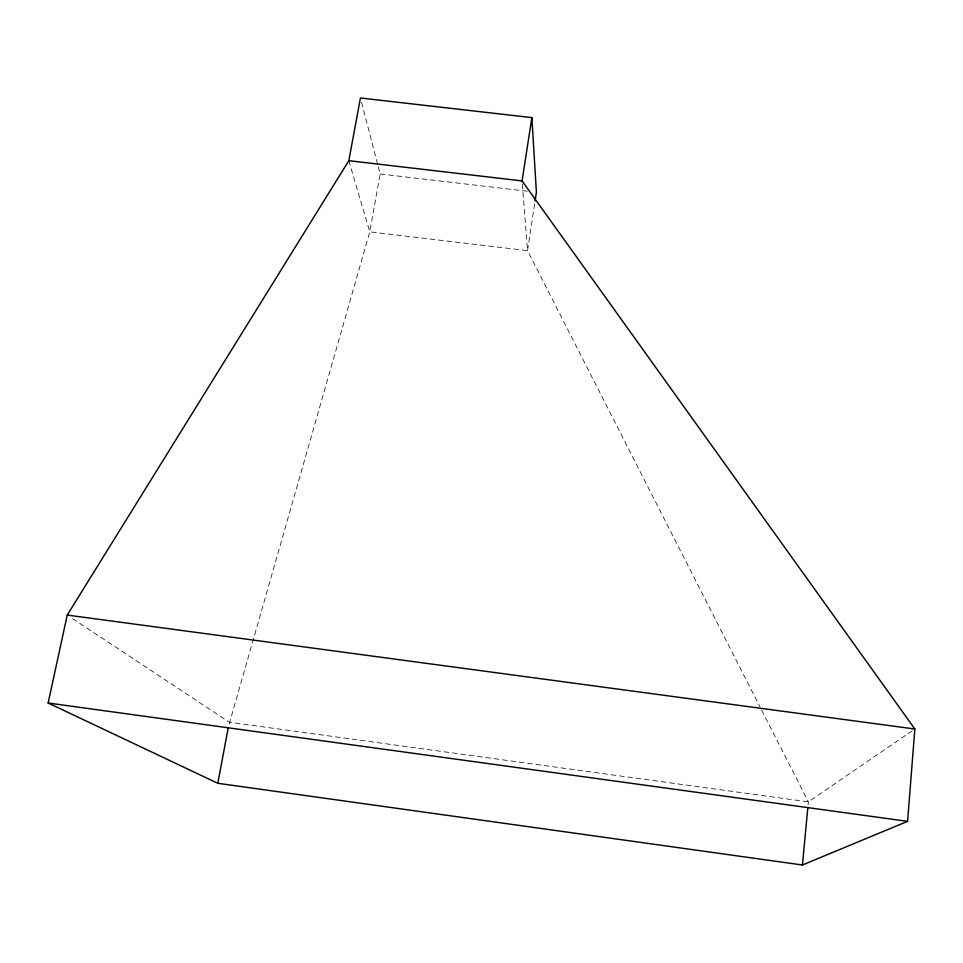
<?xml version="1.0" encoding="UTF-8"?>
<svg xmlns="http://www.w3.org/2000/svg" width="963" height="963" viewBox="0 0 963 963"><rect width="100%" height="100%" fill="white"/><g stroke="black" fill="none" stroke-linecap="round" stroke-linejoin="round"><path stroke-width="0.72" stroke-dasharray="4.82 3.61" d="M808.101 804.791L808.378 801.854L760.674 708.202M534.634 203.963L527.555 250.645L759.988 706.866M378.278 166.816L380.144 173.99L369.768 231.83L228.46 726.584M912.37 730.712L808.378 801.854L229.278 722.226L70.985 617.548M380.144 173.99L527.483 191.24M348.823 160.677L369.768 231.83L527.555 250.645L522.078 180.912M361.558 102.295L377.917 165.383"/><path stroke-width="1.44" d="M907.591 821.355L914.85 729.015L522.078 180.912L531.865 117.618L360.439 97.997L348.823 160.677L67.241 615.068L48.15 703.002L217.807 783.292L802.42 865.003L907.591 821.355L48.15 703.002M802.42 865.003L807.825 807.728M535.079 201.038L536.403 192.287L531.865 117.618M217.807 783.292L228.183 728.04M348.823 160.677L522.078 180.912M67.241 615.068L914.85 729.015"/></g></svg>
